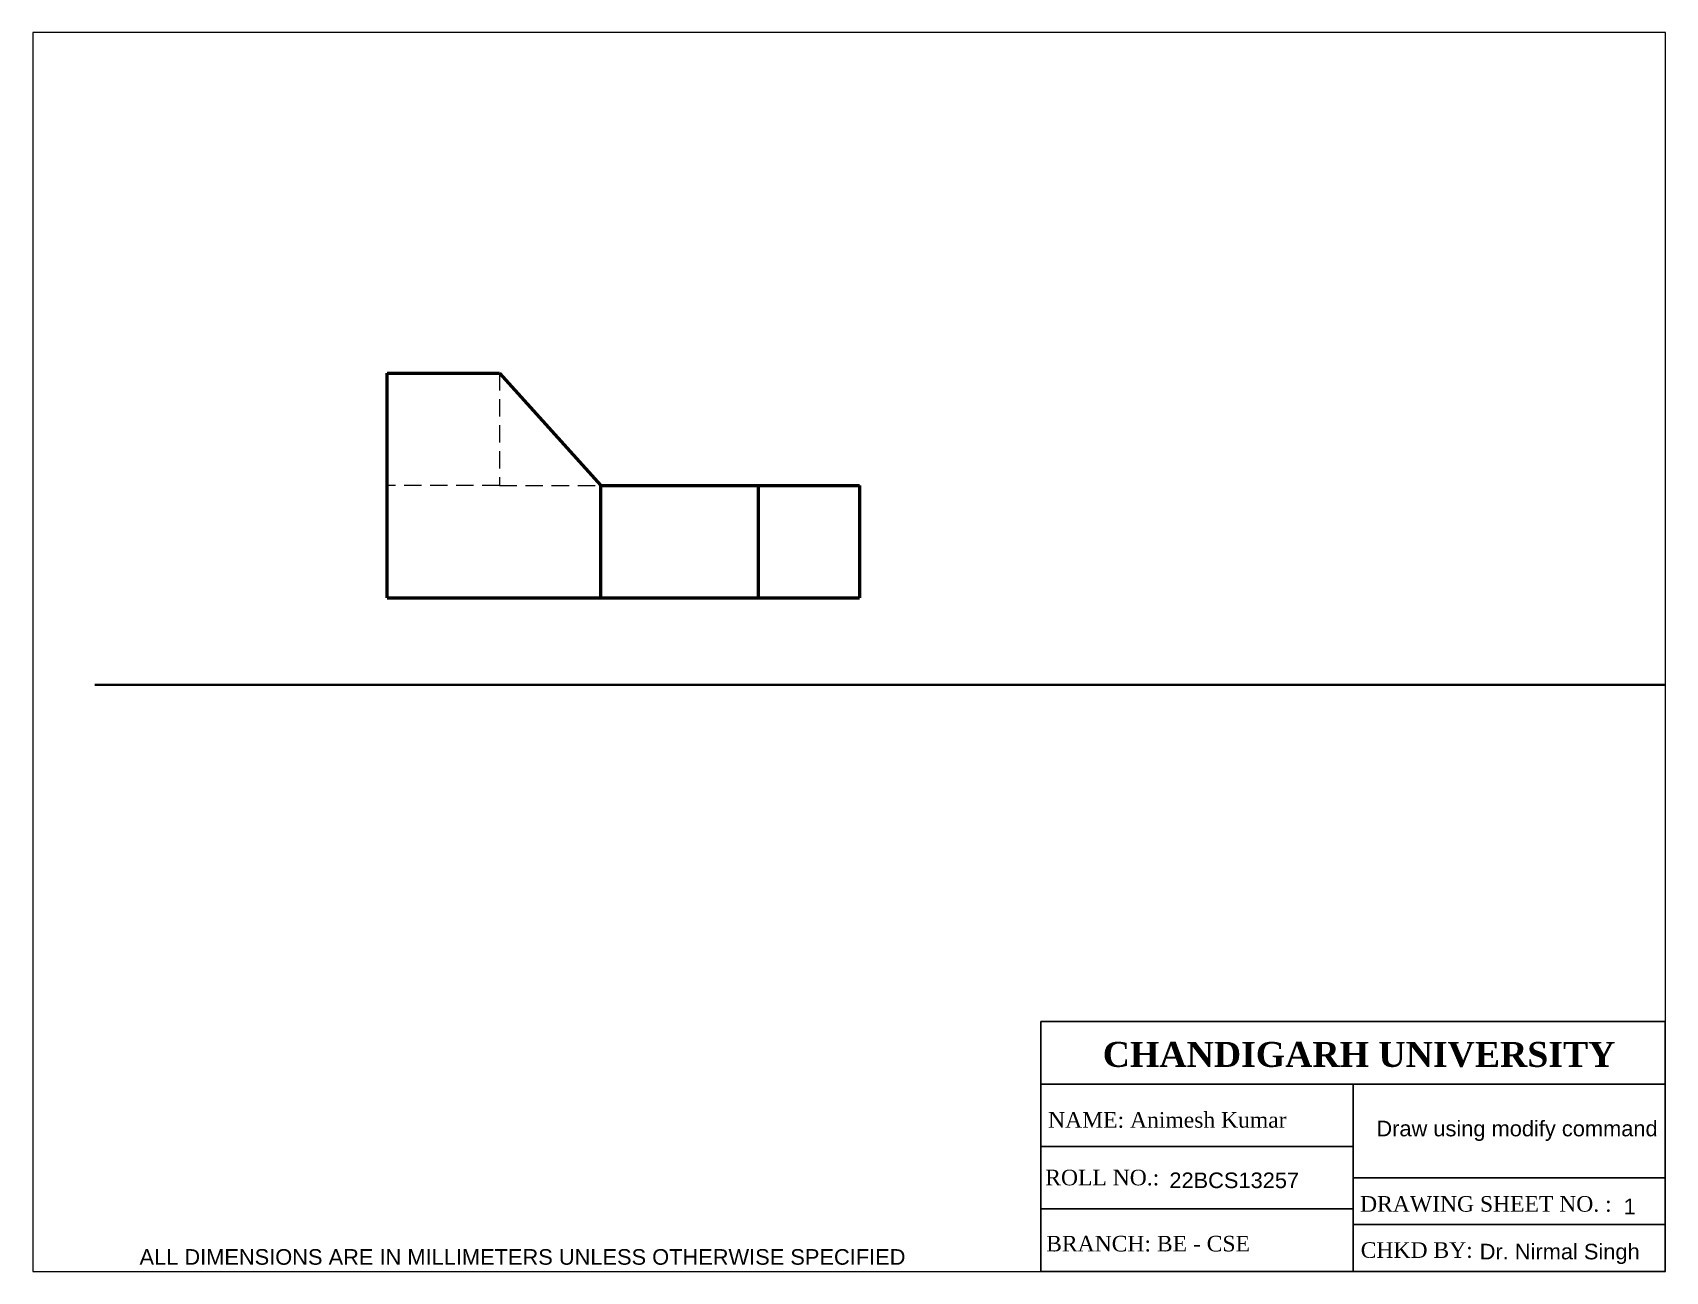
# Paper-space layout 'Layout3-Layout1' of a CAD drawing. Header units: millimetres. Extents: x 0 to 261, y 0 to 198.
# The model-space entities are those that its viewports show. They can reach past a viewport. Long polylines and large blocks are cut down to what shows.
import ezdxf

# ---------------------------------------------------------------- set-up
doc = ezdxf.new("R2010")
doc.units = ezdxf.units.MM
doc.header["$LTSCALE"] = 10
doc.linetypes.add('ACAD_ISO08W100', pattern=[36, 24, -3, 6, -3])
doc.linetypes.add('HIDDEN', pattern=[0.375, 0.25, -0.125])
doc.layers.add('thick continuous', color=7, linetype='Continuous', lineweight=30)
doc.styles.get("Standard").update_dxf_attribs({"font": 'arial.ttf'})

msp = doc.modelspace()

# ---------------------------------------------------------------- linework, layer by layer
at = {"layer": 'thick continuous', "linetype": 'Continuous', "lineweight": 53}
for p, q in [((61.79, 108.49), (61.79, 148.49)), ((61.79, 148.49), (81.79, 148.49)), ((81.79, 148.49), (99.79, 128.49)), ((99.79, 108.49), (99.79, 128.49)), ((99.79, 128.49), (127.79, 128.49)), ((127.79, 108.49), (127.79, 128.49)), ((127.79, 128.49), (145.79, 128.49)), ((145.79, 128.49), (145.79, 108.49)), ((61.79, 108.49), (99.79, 108.49)), ((99.79, 108.49), (127.79, 108.49)), ((127.79, 108.49), (145.79, 108.49))]:
    msp.add_line(p, q, dxfattribs=at)
at = {"layer": 'thick continuous', "linetype": 'HIDDEN', "lineweight": 15}
for p, q in [((81.79, 148.49), (81.79, 128.49)), ((81.79, 128.49), (61.79, 128.49)), ((81.79, 128.49), (99.79, 128.49))]:
    msp.add_line(p, q, dxfattribs=at)
at = {"layer": 'thick continuous', "lineweight": 35}
msp.add_line((9.84, 93.06), (325.26, 93.06), dxfattribs=at)

psp = doc.layouts.new('Layout3-Layout1')

# ---------------------------------------------------------------- linework, layer by layer
for p, q in [((161.41, 40), (261.41, 40)), ((161.41, 40), (161.41, 0)), ((261.41, 40), (261.41, 0)), ((161.41, 30), (261.41, 30)), ((161.41, 30), (194.27, 30)), ((211.41, 30), (211.41, 0)), ((161.41, 20), (211.41, 20)), ((211.41, 15), (261.41, 15)), ((161.41, 10), (211.41, 10)), ((211.41, 7.5), (261.41, 7.5)), ((161.41, 0), (261.41, 0))]:
    psp.add_line(p, q)

# ---------------------------------------------------------------- texts
at = {"insert": (170.98, 36.75), "char_height": 4, "attachment_point": 1}
psp.add_mtext_dynamic_manual_height_columns('\\pi0.35393;{\\fTimes New Roman|b1|i0|c0|p18;CHANDIGARH UNIVERSITY}', width=80.8177, gutter_width=40, heights=[0], dxfattribs=at)
at = {"linetype": 'ACAD_ISO08W100', "lineweight": 100, "char_height": 2.5, "attachment_point": 1}
for s, width, insert in [('{\\fTimes New Roman|b0|i0|c0|p18;NAME: Animesh Kumar}', 45.3199, (162.59, 25.51)), ('{\\fTimes New Roman|b0|i0|c0|p18;ROLL NO.:}', 45.3199, (162.13, 16.28)), ('{\\fTimes New Roman|b0|i0|c0|p18;DRAWING SHEET NO. :}', 45.3199, (212.54, 12.06)), ('{\\fTimes New Roman|b0|i0|c0|p18;BRANCH: BE - CSE}', 45.3199, (162.28, 5.69)), ('{\\fTimes New Roman|b0|i0|c0|p18;CHKD BY: }', 47.9779, (212.64, 4.66))]:
    psp.add_mtext_dynamic_manual_height_columns(s, width=width, gutter_width=25, heights=[0], dxfattribs=dict(at, insert=insert))
at = {"layer": 'thick continuous'}
psp.add_text('ALL DIMENSIONS ARE IN MILLIMETERS UNLESS OTHERWISE SPECIFIED', height=2.5, dxfattribs=at).set_placement((17.11, 1.06))
at = {"layer": 'thick continuous', "lineweight": 90, "char_height": 2.5, "attachment_point": 1}
for s, width, heights, insert in [('\\pi2.1405;Draw using modify command', 48.79, [0], (213.01, 24.13)), ('\\pi3.6355;1', 8.1919, [1.74], (251.11, 11.65))]:
    psp.add_mtext_dynamic_manual_height_columns(s, width=width, gutter_width=12.5, heights=heights, dxfattribs=dict(at, insert=insert))
at = {"layer": 'thick continuous', "lineweight": 120, "insert": (182, 20), "char_height": 2.5, "attachment_point": 1}
psp.add_mtext_dynamic_manual_height_columns('\\P22BCS13257', width=26.3781, gutter_width=12.5, heights=[6.85], dxfattribs=at)
at = {"layer": 'thick continuous', "lineweight": 53, "insert": (231.69, 4.42), "char_height": 2.5, "attachment_point": 1}
psp.add_mtext_dynamic_manual_height_columns('Dr. Nirmal Singh', width=28.0091, gutter_width=12.5, heights=[4.2], dxfattribs=at)

# ---------------------------------------------------------------- viewports
at = {"layer": 'thick continuous'}
psp.add_viewport(center=(130.71, 99.21), size=(261.41, 198.4125), view_center_point=(143.91, 98.88), view_height=220.3333, dxfattribs=at)

doc.saveas('drawing.dxf')
